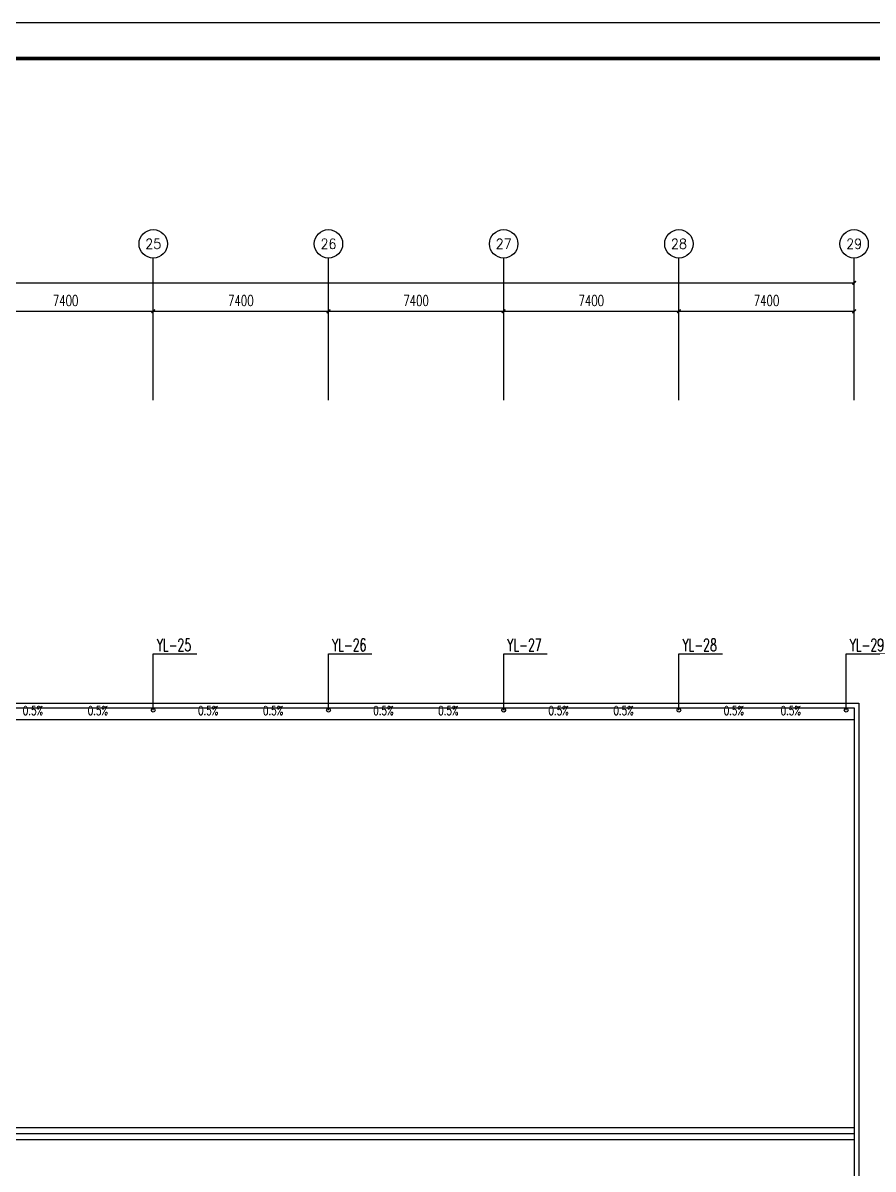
# Model space of a CAD drawing. Extents: x -409572 to -157272, y 600795 to 878326.
# Drawn here: x -218222 to -182319, y 641471 to 689895 of the extents above; entities that cross this region are included whole.
import ezdxf
from ezdxf.enums import TextEntityAlignment as Align

# ---------------------------------------------------------------- set-up
doc = ezdxf.new("R2010")
doc.units = 0
doc.header["$LTSCALE"] = 1000
doc.header["$MEASUREMENT"] = 0
doc.linetypes.add('PHANTOM2', pattern=[1.25, 0.625, -0.125, 0.125, -0.125, 0.125, -0.125])
doc.layers.get('0').update_dxf_attribs({"linetype": 'CONTINUOUS'})
doc.layers.get('DEFPOINTS').update_dxf_attribs({"linetype": 'CONTINUOUS'})
for name, color, linetype in [('AXIS', 3, 'CONTINUOUS'), ('AXIS_TEXT', 7, 'CONTINUOUS'), ('DIM_SYMB', 3, 'CONTINUOUS'), ('DIM_雨水', 3, 'CONTINUOUS'), ('PUB_TEXT', 7, 'CONTINUOUS'), ('PUB_TITLE', 4, 'CONTINUOUS'), ('TWT_TEXT', 7, 'CONTINUOUS'), ('VPIPE-雨水', 4, 'PHANTOM2')]:
    doc.layers.add(name, color=color, linetype=linetype)
doc.styles.add('_TCH_AXIS', font='COMPLEX', dxfattribs={"bigfont": 'GBCBIG'})
doc.styles.add('_TCH_DIM', font='SIMPLEX', dxfattribs={"bigfont": 'GBCBIG'})
doc.styles.add('_TWT_SERIAL', font='COMPLEX', dxfattribs={"width": 0.8, "height": 3.5, "bigfont": 'HZTXT'})
doc.styles.add('COMPLEX', font='COMPLEX')
doc.styles.add('DIM_FONT', font='SIMPLEX.shx', dxfattribs={"width": 0.7})
doc.dimstyles.new('DIMN150', dxfattribs={"dimscale": 1.5, "dimtxt": 300, "dimasz": 100, "dimexe": 250, "dimexo": 300, "dimgap": 150, "dimtad": 1, "dimdec": 0, "dimzin": 0, "dimtxsty": 'DIM_FONT', "dimblk": 'ARCHTICK', "dimcen": 0.09, "dimclrt": 7, "dimazin": 3, "dimtfac": 1, "dimtdec": 0, "dimtix": 1, "dimtmove": 0, "dimatfit": 3, "dimtolj": 1, "dimtzin": 0})

# ---------------------------------------------------------------- blocks, each defined once
blk = doc.blocks.new('_AXISO')
blk.add_circle((0, 0), 0.5)
at = {"layer": 'AXIS_TEXT', "style": 'COMPLEX', "width": 1.041667}
blk.add_attdef('A', text='', height=0.56, dxfattribs=at).set_placement((-0.25, -0.28), (0.25, -0.28), align=Align.FIT)
blk = doc.blocks.new('_ARCHTICK')
at = {"color": 0, "linetype": 'BYBLOCK', "const_width": 0.4}
blk.add_lwpolyline([(-0.5, -0.5), (0.5, 0.5)], dxfattribs=at)
blk = doc.blocks.new('*D165')
at = {"layer": 'AXIS', "color": 0}
for p, q in [((-390319, 593650), (-390319, 598525)), ((-183119, 593650), (-183119, 598525)), ((-390319, 598150), (-183119, 598150))]:
    blk.add_line(p, q, dxfattribs=at)
at = {"layer": 'DEFPOINTS', "color": 0}
for p in [(-183119, 598150), (-390319, 593200), (-183119, 593200)]:
    blk.add_point(p, dxfattribs=at)
at = {"layer": 'AXIS', "color": 0, "xscale": 150, "yscale": 150, "zscale": 150, "rotation": 180}
blk.add_blockref('_ARCHTICK', (-390319, 598150), dxfattribs=at)
at = {"layer": 'AXIS', "color": 0, "xscale": 150, "yscale": 150, "zscale": 150}
blk.add_blockref('_ARCHTICK', (-183119, 598150), dxfattribs=at)
at = {"layer": 'AXIS', "color": 7, "insert": (-286719, 598600), "char_height": 450, "attachment_point": 5, "style": 'DIM_FONT'}
blk.add_mtext('\\A1;207200', dxfattribs=at)
blk = doc.blocks.new('*D189')
at = {"layer": 'AXIS', "color": 0}
for p, q in [((-220119, 593650), (-220119, 597325)), ((-212719, 593650), (-212719, 597325)), ((-220119, 596950), (-212719, 596950))]:
    blk.add_line(p, q, dxfattribs=at)
at = {"layer": 'DEFPOINTS', "color": 0}
for p in [(-212719, 596950), (-220119, 593200), (-212719, 593200)]:
    blk.add_point(p, dxfattribs=at)
at = {"layer": 'AXIS', "color": 0, "xscale": 150, "yscale": 150, "zscale": 150, "rotation": 180}
blk.add_blockref('_ARCHTICK', (-220119, 596950), dxfattribs=at)
at = {"layer": 'AXIS', "color": 0, "xscale": 150, "yscale": 150, "zscale": 150}
blk.add_blockref('_ARCHTICK', (-212719, 596950), dxfattribs=at)
at = {"layer": 'AXIS', "color": 7, "insert": (-216419, 597400), "char_height": 450, "attachment_point": 5, "style": 'DIM_FONT'}
blk.add_mtext('\\A1;7400', dxfattribs=at)
blk = doc.blocks.new('*D190')
at = {"layer": 'AXIS', "color": 0}
for p, q in [((-212719, 593650), (-212719, 597325)), ((-205319, 593650), (-205319, 597325)), ((-212719, 596950), (-205319, 596950))]:
    blk.add_line(p, q, dxfattribs=at)
at = {"layer": 'DEFPOINTS', "color": 0}
for p in [(-205319, 596950), (-212719, 593200), (-205319, 593200)]:
    blk.add_point(p, dxfattribs=at)
at = {"layer": 'AXIS', "color": 0, "xscale": 150, "yscale": 150, "zscale": 150, "rotation": 180}
blk.add_blockref('_ARCHTICK', (-212719, 596950), dxfattribs=at)
at = {"layer": 'AXIS', "color": 0, "xscale": 150, "yscale": 150, "zscale": 150}
blk.add_blockref('_ARCHTICK', (-205319, 596950), dxfattribs=at)
at = {"layer": 'AXIS', "color": 7, "insert": (-209019, 597400), "char_height": 450, "attachment_point": 5, "style": 'DIM_FONT'}
blk.add_mtext('\\A1;7400', dxfattribs=at)
blk = doc.blocks.new('*D191')
at = {"layer": 'AXIS', "color": 0}
for p, q in [((-205319, 593650), (-205319, 597325)), ((-197919, 593650), (-197919, 597325)), ((-205319, 596950), (-197919, 596950))]:
    blk.add_line(p, q, dxfattribs=at)
at = {"layer": 'DEFPOINTS', "color": 0}
for p in [(-197919, 596950), (-205319, 593200), (-197919, 593200)]:
    blk.add_point(p, dxfattribs=at)
at = {"layer": 'AXIS', "color": 0, "xscale": 150, "yscale": 150, "zscale": 150, "rotation": 180}
blk.add_blockref('_ARCHTICK', (-205319, 596950), dxfattribs=at)
at = {"layer": 'AXIS', "color": 0, "xscale": 150, "yscale": 150, "zscale": 150}
blk.add_blockref('_ARCHTICK', (-197919, 596950), dxfattribs=at)
at = {"layer": 'AXIS', "color": 7, "insert": (-201619, 597400), "char_height": 450, "attachment_point": 5, "style": 'DIM_FONT'}
blk.add_mtext('\\A1;7400', dxfattribs=at)
blk = doc.blocks.new('*D192')
at = {"layer": 'AXIS', "color": 0}
for p, q in [((-197919, 593650), (-197919, 597325)), ((-190519, 593650), (-190519, 597325)), ((-197919, 596950), (-190519, 596950))]:
    blk.add_line(p, q, dxfattribs=at)
at = {"layer": 'DEFPOINTS', "color": 0}
for p in [(-190519, 596950), (-197919, 593200), (-190519, 593200)]:
    blk.add_point(p, dxfattribs=at)
at = {"layer": 'AXIS', "color": 0, "xscale": 150, "yscale": 150, "zscale": 150, "rotation": 180}
blk.add_blockref('_ARCHTICK', (-197919, 596950), dxfattribs=at)
at = {"layer": 'AXIS', "color": 0, "xscale": 150, "yscale": 150, "zscale": 150}
blk.add_blockref('_ARCHTICK', (-190519, 596950), dxfattribs=at)
at = {"layer": 'AXIS', "color": 7, "insert": (-194219, 597400), "char_height": 450, "attachment_point": 5, "style": 'DIM_FONT'}
blk.add_mtext('\\A1;7400', dxfattribs=at)
blk = doc.blocks.new('*D193')
at = {"layer": 'AXIS', "color": 0}
for p, q in [((-190519, 593650), (-190519, 597325)), ((-183119, 593650), (-183119, 597325)), ((-190519, 596950), (-183119, 596950))]:
    blk.add_line(p, q, dxfattribs=at)
at = {"layer": 'DEFPOINTS', "color": 0}
for p in [(-183119, 596950), (-190519, 593200), (-183119, 593200)]:
    blk.add_point(p, dxfattribs=at)
at = {"layer": 'AXIS', "color": 0, "xscale": 150, "yscale": 150, "zscale": 150, "rotation": 180}
blk.add_blockref('_ARCHTICK', (-190519, 596950), dxfattribs=at)
at = {"layer": 'AXIS', "color": 0, "xscale": 150, "yscale": 150, "zscale": 150}
blk.add_blockref('_ARCHTICK', (-183119, 596950), dxfattribs=at)
at = {"layer": 'AXIS', "color": 7, "insert": (-186819, 597400), "char_height": 450, "attachment_point": 5, "style": 'DIM_FONT'}
blk.add_mtext('\\A1;7400', dxfattribs=at)
blk = doc.blocks.new('DFD222')
at = {"color": 8}
for p, q in [((-286568.8, 580199.9), (-183118.8, 580199.9)), ((-183118.8, 580199.9), (-183118.8, 544199.9)), ((-390318.8, 579699.9), (-183118.8, 579699.9)), ((-183118.8, 562449.9), (-390318.8, 562449.9)), ((-183118.8, 562199.9), (-390318.8, 562199.9)), ((-183118.8, 561949.9), (-390318.8, 561949.9))]:
    blk.add_line(p, q, dxfattribs=at)
for points in [[(-390518.8, 592399.9), (-286368.8, 592399.9), (-286368.8, 580399.9), (-182918.8, 580399.9), (-182918.8, 543999.9), (-390518.8, 543999.9)], [(-390318.8, 592199.9), (-286568.8, 592199.9), (-286568.8, 580199.9), (-183118.8, 580199.9), (-183118.8, 544199.9), (-390318.8, 544199.9)], [(-390318.8, 592199.9), (-286568.8, 592199.9), (-286568.8, 580199.9), (-183118.8, 580199.9), (-183118.8, 544199.9), (-390318.8, 544199.9)], [(-390318.8, 579699.9), (-183118.8, 579699.9), (-183118.8, 562449.9), (-390318.8, 562449.9)]]:
    blk.add_lwpolyline(points, close=True, dxfattribs=at)
for centre in [(-212718.8, 580094.2), (-205318.8, 580094.2), (-197918.8, 580094.2), (-190518.8, 580094.2), (-183455.8, 580094.2)]:
    blk.add_circle(centre, 80, dxfattribs=at)
at = {"layer": 'AXIS', "color": 8}
for p, q in [((-212718.8, 593199.9), (-212718.8, 599199.9)), ((-205318.8, 593199.9), (-205318.8, 599199.9)), ((-197918.8, 593199.9), (-197918.8, 599199.9)), ((-190518.8, 593199.9), (-190518.8, 599199.9)), ((-183118.8, 593199.9), (-183118.8, 599199.9))]:
    blk.add_line(p, q, dxfattribs=at)
at = {"layer": 'DIM_SYMB', "color": 8}
for points in [[(-214430.6, 580081.2, 0, 0, 0), (-213449.9, 580081.2, 120, 0, 0), (-212999.9, 580081.2, 0, 0, 0)], [(-211006.9, 580081.2, 0, 0, 0), (-211987.6, 580081.2, 120, 0, 0), (-212437.6, 580081.2, 0, 0, 0)], [(-207030.6, 580081.2, 0, 0, 0), (-206049.9, 580081.2, 120, 0, 0), (-205599.9, 580081.2, 0, 0, 0)], [(-203606.9, 580081.2, 0, 0, 0), (-204587.6, 580081.2, 120, 0, 0), (-205037.6, 580081.2, 0, 0, 0)], [(-199630.6, 580081.2, 0, 0, 0), (-198649.9, 580081.2, 120, 0, 0), (-198199.9, 580081.2, 0, 0, 0)], [(-196206.9, 580081.2, 0, 0, 0), (-197187.6, 580081.2, 120, 0, 0), (-197637.6, 580081.2, 0, 0, 0)], [(-192230.6, 580081.2, 0, 0, 0), (-191249.9, 580081.2, 120, 0, 0), (-190799.9, 580081.2, 0, 0, 0)], [(-188806.9, 580081.2, 0, 0, 0), (-189787.6, 580081.2, 120, 0, 0), (-190237.6, 580081.2, 0, 0, 0)], [(-185167.6, 580081.2, 0, 0, 0), (-184186.9, 580081.2, 120, 0, 0), (-183736.9, 580081.2, 0, 0, 0)]]:
    blk.add_lwpolyline(points, format="xyseb", dxfattribs=at)
at = {"layer": 'AXIS', "color": 8}
ref = blk.add_blockref('_AXISO', (-212718.8, 599799.9), dxfattribs=dict(at, xscale=1200, yscale=1200, zscale=1200))
ref.add_attrib('A', '25', dxfattribs={"layer": 'AXIS_TEXT', "color": 8, "height": 419.87, "style": '_TCH_AXIS'}).set_placement((-213058.7, 599590), (-212378.9, 599590), align=Align.FIT)
ref = blk.add_blockref('_AXISO', (-205318.8, 599799.9), dxfattribs=dict(at, xscale=1200, yscale=1200, zscale=1200))
ref.add_attrib('A', '26', dxfattribs={"layer": 'AXIS_TEXT', "color": 8, "height": 428.05, "style": '_TCH_AXIS', "width": 0.970588}).set_placement((-205655.1, 599585.9), (-204982.4, 599585.9), align=Align.FIT)
ref = blk.add_blockref('_AXISO', (-197918.8, 599799.9), dxfattribs=dict(at, xscale=1200, yscale=1200, zscale=1200))
ref.add_attrib('A', '27', dxfattribs={"layer": 'AXIS_TEXT', "color": 8, "height": 419.87, "style": '_TCH_AXIS'}).set_placement((-198258.7, 599590), (-197578.9, 599590), align=Align.FIT)
ref = blk.add_blockref('_AXISO', (-190518.8, 599799.9), dxfattribs=dict(at, xscale=1200, yscale=1200, zscale=1200))
ref.add_attrib('A', '28', dxfattribs={"layer": 'AXIS_TEXT', "color": 8, "height": 419.87, "style": '_TCH_AXIS'}).set_placement((-190858.7, 599590), (-190178.9, 599590), align=Align.FIT)
ref = blk.add_blockref('_AXISO', (-183118.8, 599799.9), dxfattribs=dict(at, xscale=1200, yscale=1200, zscale=1200))
ref.add_attrib('A', '29', dxfattribs={"layer": 'AXIS_TEXT', "color": 8, "height": 428.05, "style": '_TCH_AXIS', "width": 0.970588}).set_placement((-183455.1, 599585.9), (-182782.4, 599585.9), align=Align.FIT)
at = {"layer": 'PUB_TEXT', "color": 8, "style": '_TCH_DIM', "width": 0.705882}
for p in [(-218226.9, 579890), (-215484.9, 579890), (-210826.9, 579890), (-208084.9, 579890), (-203426.9, 579890), (-200684.9, 579890), (-196026.9, 579890), (-193284.9, 579890), (-188626.9, 579890), (-186221.9, 579890)]:
    blk.add_text('0.5%%%', height=382.5, dxfattribs=at).set_placement(p)
at = {"layer": 'AXIS', "color": 8}
for p1, p2, distance, picture, middle in [((-390318.8, 593199.9), (-183118.8, 593199.9), 4950, '*D165', (-286718.8, 598599.9)), ((-220118.8, 593199.9), (-212718.8, 593199.9), 3750, '*D189', (-216418.8, 597399.9)), ((-212718.8, 593199.9), (-205318.8, 593199.9), 3750, '*D190', (-209018.8, 597399.9)), ((-205318.8, 593199.9), (-197918.8, 593199.9), 3750, '*D191', (-201618.8, 597399.9)), ((-197918.8, 593199.9), (-190518.8, 593199.9), 3750, '*D192', (-194218.8, 597399.9)), ((-190518.8, 593199.9), (-183118.8, 593199.9), 3750, '*D193', (-186818.8, 597399.9))]:
    dim = blk.add_aligned_dim(p1=p1, p2=p2, distance=distance, dimstyle='DIMN150', dxfattribs=at)
    dim.commit()
    dim.dimension.update_dxf_attribs({"geometry": picture, "text_midpoint": middle})

msp = doc.modelspace()

# ---------------------------------------------------------------- linework, layer by layer
at = {"layer": 'DIM_雨水'}
for p, q in [((-212718.8, 660856.1), (-212718.8, 663245.8)), ((-212718.8, 663245.8), (-210881.9, 663245.8)), ((-205318.8, 660856.1), (-205318.8, 663245.8)), ((-205318.8, 663245.8), (-203481.9, 663245.8)), ((-197918.8, 660856.1), (-197918.8, 663245.8)), ((-197918.8, 663245.8), (-196081.9, 663245.8)), ((-190518.8, 660856.1), (-190518.8, 663245.8)), ((-190518.8, 663245.8), (-188681.9, 663245.8)), ((-183455.8, 660856.1), (-183455.8, 663245.8)), ((-183455.8, 663245.8), (-181619, 663245.8))]:
    msp.add_line(p, q, dxfattribs=at)
at = {"layer": 'PUB_TITLE'}
msp.add_lwpolyline([(-409572, 600795), (-157272, 600795), (-157272, 689895), (-409572, 689895)], close=True, dxfattribs=at)
at = {"layer": 'PUB_TITLE', "const_width": 150}
msp.add_lwpolyline([(-405822, 602295), (-158772, 602295), (-158772, 688395), (-405822, 688395)], close=True, dxfattribs=at)
at = {"layer": 'VPIPE-雨水', "linetype": 'CONTINUOUS'}
for centre in [(-212718.8, 660856.1), (-205318.8, 660856.1), (-197918.8, 660856.1), (-190518.8, 660856.1), (-183455.8, 660856.1)]:
    msp.add_circle(centre, 75, dxfattribs=at)

# ---------------------------------------------------------------- block references
msp.add_blockref('DFD222', (0, 80761.9))

# ---------------------------------------------------------------- texts
at = {"layer": 'TWT_TEXT', "style": '_TWT_SERIAL', "width": 0.64}
for s, p in [('YL-25', (-212570.9, 663350.8)), ('YL-26', (-205170.9, 663350.8)), ('YL-27', (-197770.9, 663350.8)), ('YL-28', (-190370.9, 663350.8)), ('YL-29', (-183308, 663350.8))]:
    msp.add_text(s, height=525, dxfattribs=at).set_placement(p)

doc.saveas('drawing.dxf')
